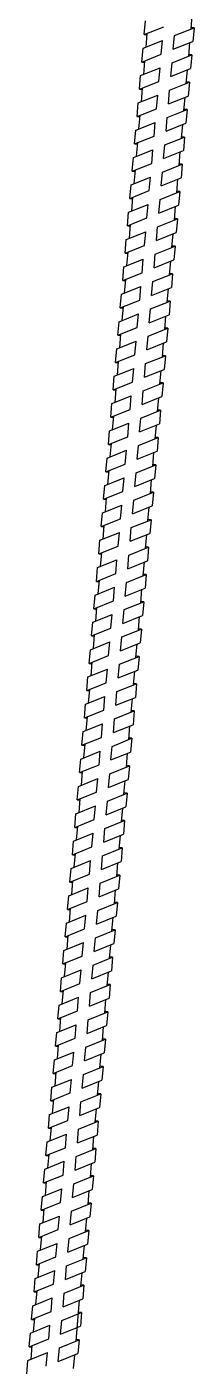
# Model space of a CAD drawing. Header units: millimetres. Extents: x -1985 to 969, y 203 to 500.
# Drawn here: x -1653.35 to -1651.65, y 445.4 to 459.06 of the extents above; entities that cross this region are included whole.
import ezdxf

# ---------------------------------------------------------------- set-up
doc = ezdxf.new("R2010")
doc.units = ezdxf.units.MM
doc.layers.add('ШПАЛА', color=7, linetype='Continuous')

msp = doc.modelspace()

# ---------------------------------------------------------------- linework, layer by layer
at = {"color": 0}
for p, q in [((-1652.158, 458.984), (-1652.146, 459.123)), ((-1651.65, 459.054), (-1651.662, 458.915)), ((-1652.183, 458.704), (-1652.17, 458.844)), ((-1651.675, 458.776), (-1651.687, 458.637)), ((-1652.207, 458.426), (-1652.195, 458.566)), ((-1651.699, 458.497), (-1651.711, 458.357)), ((-1652.231, 458.147), (-1652.219, 458.287)), ((-1651.723, 458.219), (-1651.735, 458.079)), ((-1652.256, 457.869), (-1652.244, 458.008)), ((-1651.748, 457.939), (-1651.76, 457.8)), ((-1652.28, 457.59), (-1652.268, 457.729)), ((-1651.772, 457.662), (-1651.784, 457.522)), ((-1652.305, 457.312), (-1652.292, 457.451)), ((-1651.796, 457.382), (-1651.809, 457.243)), ((-1652.329, 457.033), (-1652.317, 457.172)), ((-1651.821, 457.103), (-1651.833, 456.964)), ((-1652.353, 456.754), (-1652.341, 456.893)), ((-1651.845, 456.824), (-1651.857, 456.685)), ((-1652.378, 456.474), (-1652.366, 456.614)), ((-1651.87, 456.545), (-1651.882, 456.405)), ((-1652.402, 456.195), (-1652.39, 456.335)), ((-1651.894, 456.266), (-1651.906, 456.126)), ((-1652.427, 455.916), (-1652.414, 456.055)), ((-1651.918, 455.988), (-1651.931, 455.848)), ((-1652.451, 455.638), (-1652.439, 455.777)), ((-1651.943, 455.708), (-1651.955, 455.569)), ((-1652.475, 455.359), (-1652.463, 455.498)), ((-1651.967, 455.43), (-1651.979, 455.291)), ((-1652.5, 455.08), (-1652.488, 455.22)), ((-1651.992, 455.151), (-1652.004, 455.012)), ((-1652.524, 454.801), (-1652.512, 454.941)), ((-1652.016, 454.873), (-1652.028, 454.733)), ((-1652.549, 454.523), (-1652.536, 454.663)), ((-1652.04, 454.594), (-1652.053, 454.454)), ((-1652.573, 454.244), (-1652.561, 454.383)), ((-1652.065, 454.315), (-1652.077, 454.175)), ((-1652.597, 453.965), (-1652.585, 454.104)), ((-1652.089, 454.035), (-1652.101, 453.896)), ((-1652.622, 453.686), (-1652.61, 453.825)), ((-1652.114, 453.756), (-1652.126, 453.617)), ((-1652.646, 453.406), (-1652.634, 453.546)), ((-1652.138, 453.477), (-1652.15, 453.337)), ((-1652.671, 453.127), (-1652.658, 453.267)), ((-1652.162, 453.199), (-1652.175, 453.059)), ((-1652.695, 452.849), (-1652.683, 452.989)), ((-1652.187, 452.92), (-1652.199, 452.78)), ((-1652.719, 452.57), (-1652.707, 452.709)), ((-1652.211, 452.641), (-1652.223, 452.502)), ((-1652.744, 452.292), (-1652.732, 452.431)), ((-1652.236, 452.362), (-1652.248, 452.223)), ((-1652.768, 452.013), (-1652.756, 452.152)), ((-1652.26, 452.084), (-1652.272, 451.944)), ((-1652.793, 451.734), (-1652.78, 451.873)), ((-1652.284, 451.805), (-1652.297, 451.665)), ((-1652.817, 451.455), (-1652.805, 451.594)), ((-1652.309, 451.525), (-1652.321, 451.386)), ((-1652.841, 451.176), (-1652.829, 451.315)), ((-1652.333, 451.246), (-1652.345, 451.107)), ((-1652.866, 450.897), (-1652.854, 451.036)), ((-1652.358, 450.967), (-1652.37, 450.827)), ((-1652.89, 450.617), (-1652.878, 450.757)), ((-1652.382, 450.688), (-1652.394, 450.548)), ((-1652.915, 450.338), (-1652.902, 450.477)), ((-1652.406, 450.41), (-1652.419, 450.27)), ((-1652.939, 450.06), (-1652.927, 450.199)), ((-1652.431, 450.131), (-1652.443, 449.991)), ((-1652.963, 449.781), (-1652.951, 449.92)), ((-1652.455, 449.852), (-1652.467, 449.713)), ((-1652.988, 449.503), (-1652.976, 449.642)), ((-1652.48, 449.573), (-1652.492, 449.434)), ((-1653.012, 449.223), (-1653, 449.363)), ((-1652.504, 449.294), (-1652.516, 449.154)), ((-1653.037, 448.944), (-1653.024, 449.084)), ((-1652.529, 449.015), (-1652.541, 448.875)), ((-1653.061, 448.665), (-1653.049, 448.805)), ((-1652.553, 448.736), (-1652.565, 448.596)), ((-1653.085, 448.386), (-1653.073, 448.525)), ((-1652.577, 448.456), (-1652.59, 448.317)), ((-1653.11, 448.107), (-1653.098, 448.246)), ((-1652.602, 448.177), (-1652.614, 448.038)), ((-1653.134, 447.827), (-1653.122, 447.967)), ((-1652.626, 447.898), (-1652.638, 447.758)), ((-1653.159, 447.548), (-1653.147, 447.688)), ((-1652.651, 447.62), (-1652.663, 447.48)), ((-1653.183, 447.27), (-1653.171, 447.41)), ((-1652.675, 447.341), (-1652.687, 447.201)), ((-1653.207, 446.991), (-1653.195, 447.131)), ((-1652.699, 447.062), (-1652.712, 446.923)), ((-1653.232, 446.713), (-1653.22, 446.852)), ((-1652.724, 446.783), (-1652.736, 446.644)), ((-1653.256, 446.434), (-1653.244, 446.573)), ((-1652.748, 446.507), (-1652.76, 446.367)), ((-1653.28, 446.157), (-1653.268, 446.296)), ((-1652.772, 446.227), (-1652.785, 446.088)), ((-1653.305, 445.878), (-1653.293, 446.017)), ((-1652.797, 445.948), (-1652.809, 445.809)), ((-1653.329, 445.599), (-1653.317, 445.738)), ((-1652.821, 445.669), (-1652.833, 445.53)), ((-1653.354, 445.32), (-1653.342, 445.459))]:
    msp.add_line(p, q, dxfattribs=at)
for p, q in [((-1652.158, 458.984), (-1651.96, 459.063)), ((-1652.158, 458.984), (-1652.129, 458.981)), ((-1651.851, 458.973), (-1651.65, 459.054)), ((-1651.65, 459.054), (-1651.68, 459.057)), ((-1652.17, 458.844), (-1651.973, 458.924)), ((-1651.863, 458.834), (-1651.662, 458.915)), ((-1652.183, 458.704), (-1651.985, 458.784)), ((-1652.183, 458.704), (-1652.153, 458.702)), ((-1651.875, 458.695), (-1651.675, 458.776)), ((-1651.675, 458.776), (-1651.705, 458.779)), ((-1652.195, 458.566), (-1651.997, 458.646)), ((-1651.887, 458.555), (-1651.687, 458.637)), ((-1652.207, 458.426), (-1652.009, 458.506)), ((-1652.207, 458.426), (-1652.177, 458.424)), ((-1651.9, 458.416), (-1651.699, 458.497)), ((-1651.699, 458.497), (-1651.729, 458.5)), ((-1652.219, 458.287), (-1652.021, 458.367)), ((-1651.912, 458.276), (-1651.711, 458.357)), ((-1652.231, 458.147), (-1652.034, 458.227)), ((-1652.231, 458.147), (-1652.202, 458.145)), ((-1651.924, 458.138), (-1651.723, 458.219)), ((-1651.723, 458.219), (-1651.753, 458.221)), ((-1652.244, 458.008), (-1652.046, 458.088)), ((-1651.936, 457.998), (-1651.735, 458.079)), ((-1652.256, 457.869), (-1652.058, 457.949)), ((-1652.256, 457.869), (-1652.226, 457.866)), ((-1651.948, 457.858), (-1651.748, 457.939)), ((-1651.748, 457.939), (-1651.778, 457.942)), ((-1652.268, 457.729), (-1652.07, 457.809)), ((-1651.961, 457.719), (-1651.76, 457.8)), ((-1652.28, 457.59), (-1652.082, 457.67)), ((-1651.973, 457.58), (-1651.772, 457.662)), ((-1651.772, 457.662), (-1651.802, 457.664)), ((-1652.292, 457.451), (-1652.094, 457.531)), ((-1652.28, 457.59), (-1652.25, 457.587)), ((-1651.985, 457.441), (-1651.784, 457.522)), ((-1652.305, 457.312), (-1652.107, 457.392)), ((-1651.997, 457.301), (-1651.796, 457.382)), ((-1651.796, 457.382), (-1651.826, 457.385)), ((-1652.317, 457.172), (-1652.119, 457.252)), ((-1652.305, 457.312), (-1652.275, 457.309)), ((-1652.009, 457.162), (-1651.809, 457.243)), ((-1652.329, 457.033), (-1652.131, 457.113)), ((-1652.022, 457.022), (-1651.821, 457.103)), ((-1651.821, 457.103), (-1651.851, 457.106)), ((-1652.341, 456.893), (-1652.143, 456.973)), ((-1652.329, 457.033), (-1652.299, 457.03)), ((-1652.034, 456.883), (-1651.833, 456.964)), ((-1652.353, 456.754), (-1652.155, 456.834)), ((-1652.046, 456.743), (-1651.845, 456.824)), ((-1651.845, 456.824), (-1651.875, 456.827)), ((-1652.366, 456.614), (-1652.168, 456.694)), ((-1652.353, 456.754), (-1652.324, 456.751)), ((-1652.058, 456.604), (-1651.857, 456.685)), ((-1652.378, 456.474), (-1652.18, 456.554)), ((-1652.07, 456.464), (-1651.87, 456.545)), ((-1651.87, 456.545), (-1651.9, 456.547)), ((-1652.39, 456.335), (-1652.192, 456.414)), ((-1652.378, 456.474), (-1652.348, 456.472)), ((-1652.083, 456.324), (-1651.882, 456.405)), ((-1652.402, 456.195), (-1652.204, 456.275)), ((-1652.095, 456.185), (-1651.894, 456.266)), ((-1651.894, 456.266), (-1651.924, 456.268)), ((-1652.414, 456.055), (-1652.217, 456.135)), ((-1652.402, 456.195), (-1652.372, 456.192)), ((-1652.107, 456.045), (-1651.906, 456.126)), ((-1652.427, 455.916), (-1652.229, 455.996)), ((-1652.119, 455.906), (-1651.918, 455.988)), ((-1651.918, 455.988), (-1651.948, 455.99)), ((-1652.439, 455.777), (-1652.241, 455.857)), ((-1652.427, 455.916), (-1652.397, 455.913)), ((-1652.131, 455.767), (-1651.931, 455.848)), ((-1652.451, 455.638), (-1652.253, 455.718)), ((-1652.144, 455.627), (-1651.943, 455.708)), ((-1651.943, 455.708), (-1651.973, 455.711)), ((-1652.463, 455.498), (-1652.265, 455.578)), ((-1652.451, 455.638), (-1652.421, 455.635)), ((-1652.156, 455.488), (-1651.955, 455.569)), ((-1652.475, 455.359), (-1652.278, 455.439)), ((-1652.168, 455.349), (-1651.967, 455.43)), ((-1651.967, 455.43), (-1651.997, 455.433)), ((-1652.488, 455.22), (-1652.29, 455.3)), ((-1652.475, 455.359), (-1652.446, 455.356)), ((-1652.18, 455.21), (-1651.979, 455.291)), ((-1652.5, 455.08), (-1652.302, 455.16)), ((-1652.192, 455.07), (-1651.992, 455.151)), ((-1651.992, 455.151), (-1652.022, 455.154)), ((-1652.512, 454.941), (-1652.314, 455.021)), ((-1652.5, 455.08), (-1652.47, 455.078)), ((-1652.205, 454.93), (-1652.004, 455.012)), ((-1652.524, 454.801), (-1652.326, 454.881)), ((-1652.217, 454.792), (-1652.016, 454.873)), ((-1652.016, 454.873), (-1652.046, 454.875)), ((-1652.536, 454.663), (-1652.338, 454.743)), ((-1652.524, 454.801), (-1652.494, 454.799)), ((-1652.229, 454.652), (-1652.028, 454.733)), ((-1652.549, 454.523), (-1652.351, 454.603)), ((-1652.241, 454.513), (-1652.04, 454.594)), ((-1652.04, 454.594), (-1652.07, 454.596)), ((-1652.561, 454.383), (-1652.363, 454.463)), ((-1652.549, 454.523), (-1652.519, 454.52)), ((-1652.253, 454.373), (-1652.053, 454.454)), ((-1652.573, 454.244), (-1652.375, 454.324)), ((-1652.065, 454.315), (-1652.095, 454.317)), ((-1652.585, 454.104), (-1652.387, 454.184)), ((-1652.573, 454.244), (-1652.543, 454.241)), ((-1652.266, 454.233), (-1652.065, 454.315)), ((-1652.597, 453.965), (-1652.399, 454.045)), ((-1652.278, 454.094), (-1652.077, 454.175)), ((-1652.597, 453.965), (-1652.568, 453.962)), ((-1652.29, 453.954), (-1652.089, 454.035)), ((-1652.089, 454.035), (-1652.119, 454.038)), ((-1652.61, 453.825), (-1652.412, 453.905)), ((-1652.302, 453.815), (-1652.101, 453.896)), ((-1652.622, 453.686), (-1652.424, 453.766)), ((-1652.622, 453.686), (-1652.592, 453.683)), ((-1652.314, 453.675), (-1652.114, 453.756)), ((-1652.114, 453.756), (-1652.144, 453.759)), ((-1652.634, 453.546), (-1652.436, 453.626)), ((-1652.327, 453.535), (-1652.126, 453.617)), ((-1652.646, 453.406), (-1652.448, 453.486)), ((-1652.646, 453.406), (-1652.616, 453.404)), ((-1652.339, 453.396), (-1652.138, 453.477)), ((-1652.138, 453.477), (-1652.168, 453.479)), ((-1652.658, 453.267), (-1652.461, 453.347)), ((-1652.351, 453.256), (-1652.15, 453.337)), ((-1652.671, 453.127), (-1652.473, 453.207)), ((-1652.671, 453.127), (-1652.641, 453.125)), ((-1652.363, 453.118), (-1652.162, 453.199)), ((-1652.162, 453.199), (-1652.192, 453.201)), ((-1652.683, 452.989), (-1652.485, 453.069)), ((-1652.375, 452.978), (-1652.175, 453.059)), ((-1652.695, 452.849), (-1652.497, 452.929)), ((-1652.695, 452.849), (-1652.665, 452.847)), ((-1652.388, 452.839), (-1652.187, 452.92)), ((-1652.187, 452.92), (-1652.217, 452.922)), ((-1652.707, 452.709), (-1652.509, 452.789)), ((-1652.4, 452.699), (-1652.199, 452.78)), ((-1652.719, 452.57), (-1652.521, 452.65)), ((-1652.719, 452.57), (-1652.69, 452.567)), ((-1652.412, 452.56), (-1652.211, 452.641)), ((-1652.211, 452.641), (-1652.241, 452.644)), ((-1652.732, 452.431), (-1652.534, 452.511)), ((-1652.424, 452.421), (-1652.223, 452.502)), ((-1652.744, 452.292), (-1652.546, 452.372)), ((-1652.744, 452.292), (-1652.714, 452.289)), ((-1652.436, 452.281), (-1652.236, 452.362)), ((-1652.236, 452.362), (-1652.266, 452.365)), ((-1652.756, 452.152), (-1652.558, 452.232)), ((-1652.449, 452.142), (-1652.248, 452.223)), ((-1652.768, 452.013), (-1652.57, 452.093)), ((-1652.768, 452.013), (-1652.738, 452.01)), ((-1652.461, 452.003), (-1652.26, 452.084)), ((-1652.26, 452.084), (-1652.29, 452.086)), ((-1652.78, 451.873), (-1652.582, 451.953)), ((-1652.473, 451.863), (-1652.272, 451.944)), ((-1652.793, 451.734), (-1652.595, 451.814)), ((-1652.793, 451.734), (-1652.763, 451.731)), ((-1652.485, 451.723), (-1652.284, 451.805)), ((-1652.284, 451.805), (-1652.314, 451.807)), ((-1652.805, 451.594), (-1652.607, 451.674)), ((-1652.497, 451.584), (-1652.297, 451.665)), ((-1652.817, 451.455), (-1652.619, 451.535)), ((-1652.817, 451.455), (-1652.787, 451.452)), ((-1652.51, 451.444), (-1652.309, 451.525)), ((-1652.309, 451.525), (-1652.339, 451.528)), ((-1652.829, 451.315), (-1652.631, 451.395)), ((-1652.522, 451.305), (-1652.321, 451.386)), ((-1652.841, 451.176), (-1652.643, 451.256)), ((-1652.841, 451.176), (-1652.812, 451.173)), ((-1652.534, 451.165), (-1652.333, 451.246)), ((-1652.333, 451.246), (-1652.363, 451.249)), ((-1652.854, 451.036), (-1652.656, 451.116)), ((-1652.546, 451.026), (-1652.345, 451.107)), ((-1652.866, 450.897), (-1652.668, 450.977)), ((-1652.558, 450.886), (-1652.358, 450.967)), ((-1652.358, 450.967), (-1652.388, 450.969)), ((-1652.878, 450.757), (-1652.68, 450.837)), ((-1652.866, 450.897), (-1652.836, 450.894)), ((-1652.571, 450.746), (-1652.37, 450.827)), ((-1652.89, 450.617), (-1652.692, 450.697)), ((-1652.583, 450.607), (-1652.382, 450.688)), ((-1652.382, 450.688), (-1652.412, 450.69)), ((-1652.902, 450.477), (-1652.705, 450.557)), ((-1652.89, 450.617), (-1652.86, 450.615)), ((-1652.595, 450.467), (-1652.394, 450.548)), ((-1652.915, 450.338), (-1652.717, 450.418)), ((-1652.607, 450.329), (-1652.406, 450.41)), ((-1652.406, 450.41), (-1652.436, 450.412)), ((-1652.927, 450.199), (-1652.729, 450.279)), ((-1652.915, 450.338), (-1652.885, 450.335)), ((-1652.619, 450.189), (-1652.419, 450.27)), ((-1652.939, 450.06), (-1652.741, 450.14)), ((-1652.632, 450.049), (-1652.431, 450.131)), ((-1652.431, 450.131), (-1652.461, 450.133)), ((-1652.951, 449.92), (-1652.753, 450)), ((-1652.939, 450.06), (-1652.909, 450.057)), ((-1652.644, 449.91), (-1652.443, 449.991)), ((-1652.963, 449.781), (-1652.766, 449.861)), ((-1652.656, 449.771), (-1652.455, 449.852)), ((-1652.455, 449.852), (-1652.485, 449.855)), ((-1652.976, 449.642), (-1652.778, 449.722)), ((-1652.963, 449.781), (-1652.934, 449.778)), ((-1652.668, 449.632), (-1652.467, 449.713)), ((-1652.988, 449.503), (-1652.79, 449.582)), ((-1652.68, 449.492), (-1652.48, 449.573)), ((-1652.48, 449.573), (-1652.51, 449.576)), ((-1653, 449.363), (-1652.802, 449.443)), ((-1652.988, 449.503), (-1652.958, 449.5)), ((-1652.693, 449.353), (-1652.492, 449.434)), ((-1653.012, 449.223), (-1652.814, 449.303)), ((-1652.705, 449.213), (-1652.504, 449.294)), ((-1652.504, 449.294), (-1652.534, 449.296)), ((-1653.024, 449.084), (-1652.827, 449.164)), ((-1653.012, 449.223), (-1652.982, 449.221)), ((-1652.717, 449.073), (-1652.516, 449.154)), ((-1653.037, 448.944), (-1652.839, 449.024)), ((-1652.729, 448.934), (-1652.529, 449.015)), ((-1652.529, 449.015), (-1652.559, 449.017)), ((-1653.049, 448.805), (-1652.851, 448.884)), ((-1653.037, 448.944), (-1653.007, 448.942)), ((-1652.741, 448.794), (-1652.541, 448.875)), ((-1653.061, 448.665), (-1652.863, 448.745)), ((-1652.754, 448.654), (-1652.553, 448.736)), ((-1652.553, 448.736), (-1652.583, 448.738)), ((-1653.073, 448.525), (-1652.875, 448.605)), ((-1653.061, 448.665), (-1653.031, 448.662)), ((-1652.766, 448.515), (-1652.565, 448.596)), ((-1653.085, 448.386), (-1652.888, 448.466)), ((-1652.778, 448.375), (-1652.577, 448.456)), ((-1652.577, 448.456), (-1652.607, 448.459)), ((-1653.098, 448.246), (-1652.9, 448.326)), ((-1653.085, 448.386), (-1653.056, 448.383)), ((-1652.79, 448.236), (-1652.59, 448.317)), ((-1653.11, 448.107), (-1652.912, 448.187)), ((-1652.803, 448.096), (-1652.602, 448.177)), ((-1652.602, 448.177), (-1652.632, 448.18)), ((-1653.122, 447.967), (-1652.924, 448.047)), ((-1653.11, 448.107), (-1653.08, 448.104)), ((-1652.815, 447.956), (-1652.614, 448.038)), ((-1653.134, 447.827), (-1652.936, 447.907)), ((-1652.827, 447.817), (-1652.626, 447.898)), ((-1652.626, 447.898), (-1652.656, 447.901)), ((-1653.147, 447.688), (-1652.949, 447.768)), ((-1653.134, 447.827), (-1653.105, 447.825)), ((-1652.839, 447.677), (-1652.638, 447.758)), ((-1653.159, 447.548), (-1652.961, 447.628)), ((-1652.651, 447.62), (-1652.681, 447.623)), ((-1653.171, 447.41), (-1652.973, 447.49)), ((-1653.159, 447.548), (-1653.129, 447.546)), ((-1652.851, 447.539), (-1652.651, 447.62)), ((-1653.183, 447.27), (-1652.985, 447.35)), ((-1652.863, 447.399), (-1652.663, 447.48)), ((-1653.195, 447.131), (-1652.997, 447.21)), ((-1653.183, 447.27), (-1653.153, 447.268)), ((-1652.876, 447.26), (-1652.675, 447.341)), ((-1652.675, 447.341), (-1652.705, 447.343)), ((-1652.888, 447.12), (-1652.687, 447.201)), ((-1653.207, 446.991), (-1653.01, 447.071)), ((-1653.207, 446.991), (-1653.178, 446.988)), ((-1652.9, 446.981), (-1652.699, 447.062)), ((-1652.699, 447.062), (-1652.729, 447.065)), ((-1653.22, 446.852), (-1653.022, 446.932)), ((-1652.912, 446.842), (-1652.712, 446.923)), ((-1653.232, 446.713), (-1653.034, 446.793)), ((-1653.232, 446.713), (-1653.202, 446.71)), ((-1652.924, 446.702), (-1652.724, 446.783)), ((-1652.724, 446.783), (-1652.754, 446.786)), ((-1653.244, 446.573), (-1653.046, 446.653)), ((-1652.937, 446.563), (-1652.736, 446.644)), ((-1653.256, 446.434), (-1653.058, 446.514)), ((-1653.256, 446.434), (-1653.226, 446.431)), ((-1652.949, 446.425), (-1652.748, 446.507)), ((-1652.748, 446.507), (-1652.778, 446.509)), ((-1653.268, 446.296), (-1653.07, 446.376)), ((-1652.961, 446.286), (-1652.76, 446.367)), ((-1653.28, 446.157), (-1653.083, 446.237)), ((-1653.28, 446.157), (-1653.251, 446.154)), ((-1652.973, 446.146), (-1652.772, 446.227)), ((-1652.772, 446.227), (-1652.802, 446.23)), ((-1653.293, 446.017), (-1653.095, 446.097)), ((-1652.985, 446.007), (-1652.785, 446.088)), ((-1653.305, 445.878), (-1653.107, 445.958)), ((-1653.305, 445.878), (-1653.275, 445.875)), ((-1652.998, 445.867), (-1652.797, 445.948)), ((-1652.797, 445.948), (-1652.827, 445.951)), ((-1653.317, 445.738), (-1653.119, 445.818)), ((-1653.01, 445.728), (-1652.809, 445.809)), ((-1653.329, 445.599), (-1653.131, 445.679)), ((-1653.329, 445.599), (-1653.3, 445.596)), ((-1653.022, 445.588), (-1652.821, 445.669)), ((-1652.821, 445.669), (-1652.851, 445.672)), ((-1653.342, 445.459), (-1653.144, 445.539)), ((-1653.034, 445.449), (-1652.833, 445.53))]:
    msp.add_line(p, q)
at = {"layer": 'ШПАЛА', "color": 0}
for p, q in [((-1651.682, 459.041), (-1651.669, 459.181)), ((-1652.139, 458.856), (-1652.127, 458.996)), ((-1651.863, 458.834), (-1651.851, 458.973)), ((-1651.985, 458.784), (-1651.973, 458.924)), ((-1651.706, 458.763), (-1651.694, 458.902)), ((-1652.164, 458.578), (-1652.152, 458.717)), ((-1651.887, 458.555), (-1651.875, 458.695)), ((-1652.009, 458.506), (-1651.997, 458.646)), ((-1651.73, 458.484), (-1651.718, 458.624)), ((-1652.188, 458.299), (-1652.176, 458.439)), ((-1651.912, 458.276), (-1651.9, 458.416)), ((-1652.034, 458.227), (-1652.021, 458.367)), ((-1651.755, 458.206), (-1651.742, 458.345)), ((-1652.212, 458.021), (-1652.2, 458.16)), ((-1652.058, 457.949), (-1652.046, 458.088)), ((-1651.936, 457.998), (-1651.924, 458.138)), ((-1651.779, 457.927), (-1651.767, 458.066)), ((-1652.237, 457.742), (-1652.225, 457.881)), ((-1652.082, 457.67), (-1652.07, 457.809)), ((-1651.961, 457.719), (-1651.948, 457.858)), ((-1651.803, 457.649), (-1651.791, 457.787)), ((-1652.261, 457.464), (-1652.249, 457.602)), ((-1652.107, 457.392), (-1652.094, 457.531)), ((-1651.985, 457.441), (-1651.973, 457.58)), ((-1651.828, 457.37), (-1651.816, 457.509)), ((-1652.286, 457.185), (-1652.273, 457.324)), ((-1652.131, 457.113), (-1652.119, 457.252)), ((-1652.009, 457.162), (-1651.997, 457.301)), ((-1651.852, 457.091), (-1651.84, 457.23)), ((-1652.31, 456.906), (-1652.298, 457.045)), ((-1652.155, 456.834), (-1652.143, 456.973)), ((-1652.034, 456.883), (-1652.022, 457.022)), ((-1651.877, 456.811), (-1651.864, 456.951)), ((-1652.334, 456.627), (-1652.322, 456.766)), ((-1652.18, 456.554), (-1652.168, 456.694)), ((-1652.058, 456.604), (-1652.046, 456.743)), ((-1651.901, 456.532), (-1651.889, 456.672)), ((-1652.359, 456.347), (-1652.347, 456.487)), ((-1652.204, 456.275), (-1652.192, 456.414)), ((-1652.083, 456.324), (-1652.07, 456.464)), ((-1651.925, 456.253), (-1651.913, 456.393)), ((-1652.383, 456.068), (-1652.371, 456.208)), ((-1652.229, 455.996), (-1652.217, 456.135)), ((-1652.107, 456.045), (-1652.095, 456.185)), ((-1651.95, 455.975), (-1651.938, 456.113)), ((-1652.408, 455.79), (-1652.396, 455.928)), ((-1652.253, 455.718), (-1652.241, 455.857)), ((-1652.131, 455.767), (-1652.119, 455.906)), ((-1651.974, 455.696), (-1651.962, 455.835)), ((-1652.432, 455.511), (-1652.42, 455.65)), ((-1652.278, 455.439), (-1652.265, 455.578)), ((-1652.156, 455.488), (-1652.144, 455.627)), ((-1651.999, 455.417), (-1651.986, 455.556)), ((-1652.456, 455.232), (-1652.444, 455.371)), ((-1652.302, 455.16), (-1652.29, 455.3)), ((-1652.18, 455.21), (-1652.168, 455.349)), ((-1652.023, 455.138), (-1652.011, 455.278)), ((-1652.481, 454.953), (-1652.469, 455.093)), ((-1652.326, 454.881), (-1652.314, 455.021)), ((-1652.205, 454.93), (-1652.192, 455.07)), ((-1652.047, 454.86), (-1652.035, 454.999)), ((-1652.505, 454.675), (-1652.493, 454.814)), ((-1652.351, 454.603), (-1652.338, 454.743)), ((-1652.229, 454.652), (-1652.217, 454.792)), ((-1652.072, 454.581), (-1652.06, 454.721)), ((-1652.53, 454.396), (-1652.517, 454.536)), ((-1652.375, 454.324), (-1652.363, 454.463)), ((-1652.253, 454.373), (-1652.241, 454.513)), ((-1652.096, 454.302), (-1652.084, 454.442)), ((-1652.554, 454.117), (-1652.542, 454.257)), ((-1652.399, 454.045), (-1652.387, 454.184)), ((-1652.278, 454.094), (-1652.266, 454.233)), ((-1652.121, 454.023), (-1652.108, 454.162)), ((-1652.578, 453.838), (-1652.566, 453.977)), ((-1652.302, 453.815), (-1652.29, 453.954)), ((-1652.424, 453.766), (-1652.412, 453.905)), ((-1652.145, 453.743), (-1652.133, 453.883)), ((-1652.603, 453.558), (-1652.591, 453.698)), ((-1652.327, 453.535), (-1652.314, 453.675)), ((-1652.448, 453.486), (-1652.436, 453.626)), ((-1652.169, 453.464), (-1652.157, 453.604)), ((-1652.627, 453.279), (-1652.615, 453.419)), ((-1652.351, 453.256), (-1652.339, 453.396)), ((-1652.473, 453.207), (-1652.461, 453.347)), ((-1652.194, 453.186), (-1652.182, 453.325)), ((-1652.652, 453.001), (-1652.64, 453.14)), ((-1652.375, 452.978), (-1652.363, 453.118)), ((-1652.497, 452.929), (-1652.485, 453.069)), ((-1652.218, 452.907), (-1652.206, 453.047)), ((-1652.676, 452.722), (-1652.664, 452.862)), ((-1652.4, 452.699), (-1652.388, 452.839)), ((-1652.521, 452.65), (-1652.509, 452.789)), ((-1652.243, 452.629), (-1652.23, 452.768)), ((-1652.7, 452.444), (-1652.688, 452.583)), ((-1652.424, 452.421), (-1652.412, 452.56)), ((-1652.546, 452.372), (-1652.534, 452.511)), ((-1652.267, 452.35), (-1652.255, 452.489)), ((-1652.725, 452.165), (-1652.713, 452.304)), ((-1652.449, 452.142), (-1652.436, 452.281)), ((-1652.57, 452.093), (-1652.558, 452.232)), ((-1652.291, 452.071), (-1652.279, 452.21)), ((-1652.749, 451.886), (-1652.737, 452.025)), ((-1652.473, 451.863), (-1652.461, 452.003)), ((-1652.595, 451.814), (-1652.582, 451.953)), ((-1652.316, 451.792), (-1652.304, 451.932)), ((-1652.774, 451.607), (-1652.761, 451.747)), ((-1652.497, 451.584), (-1652.485, 451.723)), ((-1652.619, 451.535), (-1652.607, 451.674)), ((-1652.34, 451.513), (-1652.328, 451.652)), ((-1652.798, 451.328), (-1652.786, 451.467)), ((-1652.643, 451.256), (-1652.631, 451.395)), ((-1652.522, 451.305), (-1652.51, 451.444)), ((-1652.365, 451.234), (-1652.352, 451.373)), ((-1652.822, 451.049), (-1652.81, 451.188)), ((-1652.668, 450.977), (-1652.656, 451.116)), ((-1652.546, 451.026), (-1652.534, 451.165)), ((-1652.389, 450.954), (-1652.377, 451.094)), ((-1652.847, 450.769), (-1652.835, 450.909)), ((-1652.692, 450.697), (-1652.68, 450.837)), ((-1652.571, 450.746), (-1652.558, 450.886)), ((-1652.414, 450.675), (-1652.401, 450.815)), ((-1652.871, 450.49), (-1652.859, 450.63)), ((-1652.717, 450.418), (-1652.705, 450.557)), ((-1652.595, 450.467), (-1652.583, 450.607)), ((-1652.438, 450.397), (-1652.426, 450.536)), ((-1652.896, 450.212), (-1652.884, 450.351)), ((-1652.741, 450.14), (-1652.729, 450.279)), ((-1652.619, 450.189), (-1652.607, 450.329)), ((-1652.462, 450.118), (-1652.45, 450.258)), ((-1652.92, 449.933), (-1652.908, 450.073)), ((-1652.766, 449.861), (-1652.753, 450)), ((-1652.644, 449.91), (-1652.632, 450.049)), ((-1652.487, 449.84), (-1652.474, 449.978)), ((-1652.944, 449.655), (-1652.932, 449.793)), ((-1652.79, 449.582), (-1652.778, 449.722)), ((-1652.668, 449.632), (-1652.656, 449.771)), ((-1652.511, 449.56), (-1652.499, 449.7)), ((-1652.969, 449.375), (-1652.957, 449.515)), ((-1652.814, 449.303), (-1652.802, 449.443)), ((-1652.693, 449.353), (-1652.68, 449.492)), ((-1652.535, 449.281), (-1652.523, 449.421)), ((-1652.993, 449.096), (-1652.981, 449.236)), ((-1652.839, 449.024), (-1652.827, 449.164)), ((-1652.717, 449.073), (-1652.705, 449.213)), ((-1652.56, 449.002), (-1652.548, 449.142)), ((-1653.018, 448.817), (-1653.006, 448.957)), ((-1652.863, 448.745), (-1652.851, 448.884)), ((-1652.741, 448.794), (-1652.729, 448.934)), ((-1652.584, 448.723), (-1652.572, 448.863)), ((-1653.042, 448.538), (-1653.03, 448.678)), ((-1652.888, 448.466), (-1652.875, 448.605)), ((-1652.766, 448.515), (-1652.754, 448.654)), ((-1652.609, 448.444), (-1652.596, 448.583)), ((-1653.067, 448.259), (-1653.054, 448.398)), ((-1652.912, 448.187), (-1652.9, 448.326)), ((-1652.79, 448.236), (-1652.778, 448.375)), ((-1652.633, 448.164), (-1652.621, 448.304)), ((-1653.091, 447.979), (-1653.079, 448.119)), ((-1652.936, 447.907), (-1652.924, 448.047)), ((-1652.815, 447.956), (-1652.803, 448.096)), ((-1652.658, 447.885), (-1652.645, 448.025)), ((-1653.115, 447.7), (-1653.103, 447.84)), ((-1652.961, 447.628), (-1652.949, 447.768)), ((-1652.839, 447.677), (-1652.827, 447.817)), ((-1652.682, 447.607), (-1652.67, 447.746)), ((-1653.14, 447.422), (-1653.128, 447.561)), ((-1652.985, 447.35), (-1652.973, 447.49)), ((-1652.863, 447.399), (-1652.851, 447.539)), ((-1652.706, 447.328), (-1652.694, 447.468)), ((-1653.164, 447.143), (-1653.152, 447.283)), ((-1653.01, 447.071), (-1652.997, 447.21)), ((-1652.888, 447.12), (-1652.876, 447.26)), ((-1652.731, 447.05), (-1652.719, 447.189)), ((-1653.189, 446.865), (-1653.176, 447.004)), ((-1652.912, 446.842), (-1652.9, 446.981)), ((-1653.034, 446.793), (-1653.022, 446.932)), ((-1652.755, 446.771), (-1652.743, 446.91)), ((-1653.213, 446.586), (-1653.201, 446.725)), ((-1652.937, 446.563), (-1652.924, 446.702)), ((-1653.058, 446.514), (-1653.046, 446.653)), ((-1652.779, 446.494), (-1652.767, 446.631)), ((-1653.237, 446.309), (-1653.225, 446.446)), ((-1652.961, 446.286), (-1652.949, 446.425)), ((-1653.083, 446.237), (-1653.07, 446.376)), ((-1652.804, 446.215), (-1652.792, 446.354)), ((-1653.262, 446.03), (-1653.249, 446.169)), ((-1652.985, 446.007), (-1652.973, 446.146)), ((-1653.107, 445.958), (-1653.095, 446.097)), ((-1652.853, 445.657), (-1652.816, 446.075)), ((-1653.286, 445.751), (-1653.274, 445.89)), ((-1653.01, 445.728), (-1652.998, 445.867)), ((-1653.131, 445.679), (-1653.119, 445.818)), ((-1653.31, 445.472), (-1653.298, 445.611)), ((-1653.034, 445.449), (-1653.022, 445.588)), ((-1653.156, 445.399), (-1653.144, 445.539)), ((-1652.877, 445.377), (-1652.865, 445.517))]:
    msp.add_line(p, q, dxfattribs=at)

doc.saveas('drawing.dxf')
